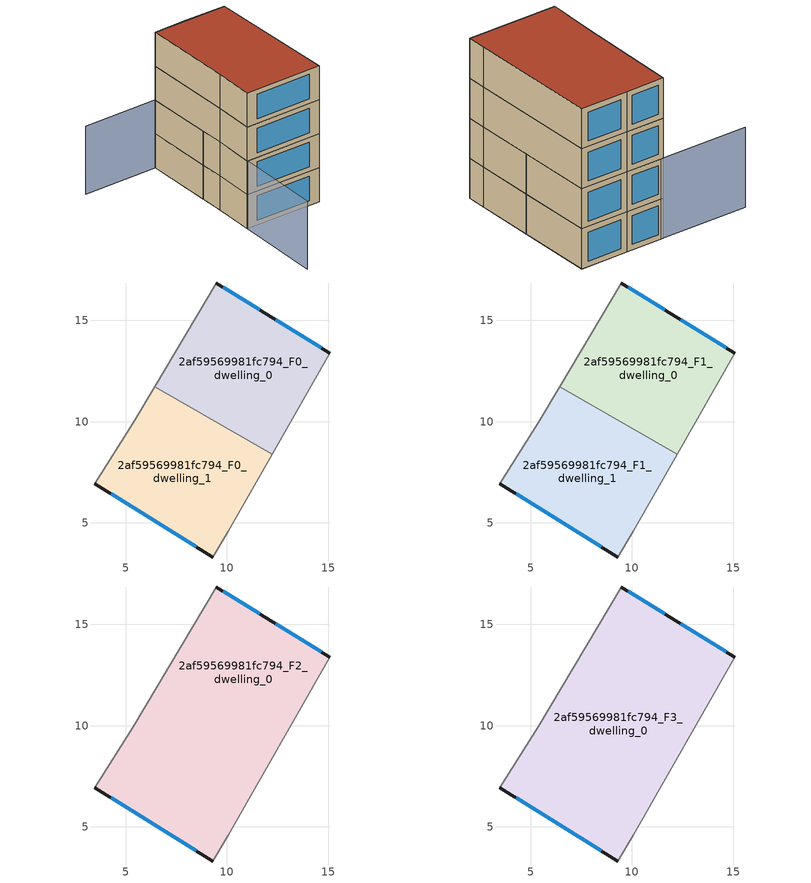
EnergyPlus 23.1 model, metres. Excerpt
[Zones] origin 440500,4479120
2af59569981fc794_F0_dwelling_0
 floor ground (EU_floor_Construction): 12.23,8.4 15.08,13.39 11.98,15.31 9.48,16.85 6.42,11.72 z0
 wall outside (EU_wall_Construction): 9.48,16.85 11.98,15.31 15.08,13.39 z0:3
 wall adiabatic (EU_wall_Construction): 6.42,11.72 9.48,16.85 / 15.08,13.39 12.23,8.4 z0:3
 wall to 2af59569981fc794_F0_dwelling_1 (EU_wall_Construction): 12.23,8.4 6.42,11.72 z0:3
 window (EU_Window_Construction): 9.83,16.64 11.63,15.52 / 12.41,15.04 14.65,13.65 z0.42:2.58
2af59569981fc794_F0_dwelling_1
 floor ground (EU_floor_Construction): 10.06,4.6 12.23,8.4 6.42,11.72 5.37,9.96 3.47,6.94 9.31,3.32 z0
 wall outside (EU_wall_Construction): 9.31,3.32 3.47,6.94 z0:3
 wall adiabatic (EU_wall_Construction): 3.47,6.94 5.37,9.96 6.42,11.72 / 12.23,8.4 10.06,4.6 9.31,3.32 z0:3
 window (EU_Window_Construction): 8.5,3.82 4.28,6.44 z0.42:2.58
2af59569981fc794_F1_dwelling_0
 floor to 2af59569981fc794_F0_dwelling_0 (EU_floor_Construction): 12.23,8.4 15.08,13.39 11.98,15.31 9.48,16.85 6.42,11.72 z3
 wall outside (EU_wall_Construction): 9.48,16.85 11.98,15.31 15.08,13.39 z3:6
 wall adiabatic (EU_wall_Construction): 6.42,11.72 9.48,16.85 / 15.08,13.39 12.23,8.4 z3:6
 wall to 2af59569981fc794_F1_dwelling_1 (EU_wall_Construction): 12.23,8.4 6.42,11.72 z3:6
 window (EU_Window_Construction): 9.83,16.64 11.63,15.52 / 12.41,15.04 14.65,13.65 z3.42:5.58
2af59569981fc794_F1_dwelling_1
 floor to 2af59569981fc794_F0_dwelling_1 (EU_floor_Construction): 10.06,4.6 12.23,8.4 6.42,11.72 5.37,9.96 3.47,6.94 9.31,3.32 z3
 wall outside (EU_wall_Construction): 9.31,3.32 3.47,6.94 z3:6
 wall adiabatic (EU_wall_Construction): 3.47,6.94 5.37,9.96 6.42,11.72 / 12.23,8.4 10.06,4.6 9.31,3.32 z3:6
 window (EU_Window_Construction): 8.5,3.82 4.28,6.44 z3.42:5.58
2af59569981fc794_F2_dwelling_0
 floor to 2af59569981fc794_F1_dwelling_0 (EU_floor_Construction): 12.23,8.4 15.08,13.39 11.98,15.31 9.48,16.85 6.43,11.72 z6
 floor to 2af59569981fc794_F1_dwelling_1 (EU_floor_Construction): 10.06,4.6 12.23,8.4 6.43,11.72 5.37,9.96 3.47,6.94 9.31,3.32 z6
 wall outside (EU_wall_Construction): 9.31,3.32 3.47,6.94 / 9.48,16.85 11.98,15.31 15.08,13.39 z6:9
 wall adiabatic (EU_wall_Construction): 3.47,6.94 5.37,9.96 9.48,16.85 / 15.08,13.39 10.06,4.6 9.31,3.32 z6:9
 window (EU_Window_Construction): 8.5,3.82 4.28,6.44 / 9.83,16.64 11.63,15.52 / 12.41,15.04 14.65,13.65 z6.42:8.58
2af59569981fc794_F3_dwelling_0
 floor to 2af59569981fc794_F2_dwelling_0 (EU_floor_Construction): 10.06,4.6 15.08,13.39 11.98,15.31 9.48,16.85 5.37,9.96 3.47,6.94 9.31,3.32 z9
 wall outside (EU_wall_Construction): 9.31,3.32 3.47,6.94 / 9.48,16.85 11.98,15.31 15.08,13.39 z9:12
 wall adiabatic (EU_wall_Construction): 3.47,6.94 5.37,9.96 9.48,16.85 / 15.08,13.39 10.06,4.6 9.31,3.32 z9:12
 window (EU_Window_Construction): 8.5,3.82 4.28,6.44 / 9.83,16.64 11.63,15.52 / 12.41,15.04 14.65,13.65 z9.42:11.58
 roof outside (EU_roof_Construction): 15.08,13.39 10.06,4.6 9.31,3.32 3.47,6.94 5.37,9.96 9.48,16.85 11.98,15.31 z12
shading: 3.86,20.34 9.62,16.77 / 9.62,16.77 -0.49,0.46 z0:6
[Building]
EU S2 Campaign: North Axis=0; Terrain=City; Solar Distribution=FullExterior
[Site:Location]
Madrid: Latitude=40.5; Longitude=-3.5; Time Zone=1; Elevation=609
[SizingPeriod:WeatherFileDays]
AnnualSizingPeriod: Begin Month=1; Begin Day of Month=1; End Month=12; End Day of Month=31; Day of Week for Start Day=Monday; Use Weather File Daylight Saving Period=No; Use Weather File Rain and Snow Indicators=No
[MATERIAL]
EU_InternalMass_Material: Roughness=MediumRough; Thickness=0.1; Conductivity=1; Density=1800; Specific Heat=900; Thermal Absorptance=0.9; Solar Absorptance=0.7; Visible Absorptance=0.7
[MATERIAL:NOMASS] Roughness=MediumRough; Thermal Absorptance=0.9; Solar Absorptance=0.7; Visible Absorptance=0.7
Name | Thermal Resistance
EU_wall_NoMass | 1.60022
EU_roof_NoMass | 1.57597
EU_floor_NoMass | 0.470652
[WINDOWMATERIAL:SIMPLEGLAZINGSYSTEM]
EU_Window_SimpleGlazing: UFactor=3.28802; Solar Heat Gain Coefficient=0.85; Visible Transmittance=0.85
[CONSTRUCTION]
EU_wall_Construction: EU_wall_NoMass
EU_roof_Construction: EU_roof_NoMass
EU_floor_Construction: EU_floor_NoMass
EU_InternalMass_Construction: EU_InternalMass_Material
EU_Window_Construction: EU_Window_SimpleGlazing
[ZONE] Type=1; Multiplier=1; Ceiling Height=autocalculate; Floor Area=autocalculate; Part of Total Floor Area=Yes
Name | Volume
2af59569981fc794_F0_dwelling_0; 2af59569981fc794_F1_dwelling_0 | 116.648
2af59569981fc794_F2_dwelling_0 | 233.289
2af59569981fc794_F3_dwelling_0 | 233.29
2af59569981fc794_F0_dwelling_1 | 116.645
2af59569981fc794_F1_dwelling_1 | 116.644
[INTERNALMASS] Construction=EU_InternalMass_Construction
Name | Zone or ZoneList | Surface Area
2af59569981fc794_F0_dwelling_0_EU_InternalMass | 2af59569981fc794_F0_dwelling_0 | 38.8828
2af59569981fc794_F0_dwelling_1_EU_InternalMass | 2af59569981fc794_F0_dwelling_1 | 38.8814
2af59569981fc794_F1_dwelling_0_EU_InternalMass | 2af59569981fc794_F1_dwelling_0 | 38.8828
2af59569981fc794_F1_dwelling_1_EU_InternalMass | 2af59569981fc794_F1_dwelling_1 | 38.8814
2af59569981fc794_F2_dwelling_0_EU_InternalMass | 2af59569981fc794_F2_dwelling_0 | 77.7633
2af59569981fc794_F3_dwelling_0_EU_InternalMass | 2af59569981fc794_F3_dwelling_0 | 77.7633
[OTHEREQUIPMENT] Fuel Type=Electricity; Design Level Calculation Method=Watts/Area; Power per Zone Floor Area=1; Fraction Latent=0; Fraction Radiant=0; Fraction Lost=0; Carbon Dioxide Generation Rate=0; EndUse Subcategory=EU_Step8_InternalGains
Name | Zone or ZoneList or Space or SpaceList | Schedule
EU_Step8_InternalGain_2af59569981fc794_F0_dwelling_0_f000 | 2af59569981fc794_F0_dwelling_0 | EU_Step8_GainSchedule_2af59569981fc794_F0_dwelling_0_f000
EU_Step8_InternalGain_2af59569981fc794_F0_dwelling_1_f000 | 2af59569981fc794_F0_dwelling_1 | EU_Step8_GainSchedule_2af59569981fc794_F0_dwelling_1_f000
EU_Step8_InternalGain_2af59569981fc794_F1_dwelling_0_f000 | 2af59569981fc794_F1_dwelling_0 | EU_Step8_GainSchedule_2af59569981fc794_F1_dwelling_0_f000
EU_Step8_InternalGain_2af59569981fc794_F1_dwelling_1_f000 | 2af59569981fc794_F1_dwelling_1 | EU_Step8_GainSchedule_2af59569981fc794_F1_dwelling_1_f000
EU_Step8_InternalGain_2af59569981fc794_F2_dwelling_0_f000 | 2af59569981fc794_F2_dwelling_0 | EU_Step8_GainSchedule_2af59569981fc794_F2_dwelling_0_f000
EU_Step8_InternalGain_2af59569981fc794_F3_dwelling_0_f000 | 2af59569981fc794_F3_dwelling_0 | EU_Step8_GainSchedule_2af59569981fc794_F3_dwelling_0_f000
[ZONEVENTILATION:DESIGNFLOWRATE] Schedule=EU_AlwaysOn; Design Flow Rate Calculation Method=AirChanges/Hour; Air Changes per Hour=0.480704; Ventilation Type=Natural; Fan Pressure Rise=0; Fan Total Efficiency=1; Constant Term Coefficient=1; Temperature Term Coefficient=0; Velocity Term Coefficient=0; Velocity Squared Term Coefficient=0; Minimum Indoor Temperature=-100; Maximum Indoor Temperature=100; Delta Temperature=-100; Minimum Outdoor Temperature=-100; Maximum Outdoor Temperature=100; Maximum Wind Speed=40
Name | Zone or ZoneList or Space or SpaceList
EU_ConstantAir_2af59569981fc794_F0_dwelling_0 | 2af59569981fc794_F0_dwelling_0
EU_ConstantAir_2af59569981fc794_F0_dwelling_1 | 2af59569981fc794_F0_dwelling_1
EU_ConstantAir_2af59569981fc794_F1_dwelling_0 | 2af59569981fc794_F1_dwelling_0
EU_ConstantAir_2af59569981fc794_F1_dwelling_1 | 2af59569981fc794_F1_dwelling_1
EU_ConstantAir_2af59569981fc794_F2_dwelling_0 | 2af59569981fc794_F2_dwelling_0
EU_ConstantAir_2af59569981fc794_F3_dwelling_0 | 2af59569981fc794_F3_dwelling_0
[HVACTEMPLATE:THERMOSTAT] Constant Heating Setpoint=20; Constant Cooling Setpoint=50
EU_HeatOnly_2af59569981fc794_F0_dwelling_0; EU_HeatOnly_2af59569981fc794_F0_dwelling_1; EU_HeatOnly_2af59569981fc794_F1_dwelling_0; EU_HeatOnly_2af59569981fc794_F1_dwelling_1; EU_HeatOnly_2af59569981fc794_F2_dwelling_0; EU_HeatOnly_2af59569981fc794_F3_dwelling_0
[HVACTEMPLATE:ZONE:IDEALLOADSAIRSYSTEM] System Availability Schedule=EU_AlwaysOn; Maximum Heating Supply Air Temperature=50; Minimum Cooling Supply Air Temperature=13; Maximum Heating Supply Air Humidity Ratio=0.0156; Minimum Cooling Supply Air Humidity Ratio=0.0077; Heating Limit=NoLimit; Cooling Limit=NoLimit; Heating Availability Schedule=EU_AlwaysOn; Cooling Availability Schedule=EU_CoolingOff; Dehumidification Control Type=ConstantSensibleHeatRatio; Cooling Sensible Heat Ratio=0.7; Dehumidification Setpoint=60; Humidification Control Type=None; Humidification Setpoint=30; Outdoor Air Method=None; Outdoor Air Flow Rate per Person=0.00944; Outdoor Air Flow Rate per Zone Floor Area=0; Outdoor Air Flow Rate per Zone=0; Demand Controlled Ventilation Type=None; Outdoor Air Economizer Type=NoEconomizer; Heat Recovery Type=None; Sensible Heat Recovery Effectiveness=0.7; Latent Heat Recovery Effectiveness=0.65
Name | Template Thermostat
2af59569981fc794_F0_dwelling_0 | EU_HeatOnly_2af59569981fc794_F0_dwelling_0
2af59569981fc794_F0_dwelling_1 | EU_HeatOnly_2af59569981fc794_F0_dwelling_1
2af59569981fc794_F1_dwelling_0 | EU_HeatOnly_2af59569981fc794_F1_dwelling_0
2af59569981fc794_F1_dwelling_1 | EU_HeatOnly_2af59569981fc794_F1_dwelling_1
2af59569981fc794_F2_dwelling_0 | EU_HeatOnly_2af59569981fc794_F2_dwelling_0
2af59569981fc794_F3_dwelling_0 | EU_HeatOnly_2af59569981fc794_F3_dwelling_0
[SIZING:ZONE] Zone Cooling Design Supply Air Temperature Input Method=SupplyAirTemperature; Zone Cooling Design Supply Air Temperature=13; Zone Heating Design Supply Air Temperature Input Method=SupplyAirTemperature; Zone Heating Design Supply Air Temperature=50; Zone Cooling Design Supply Air Humidity Ratio=0.008; Zone Heating Design Supply Air Humidity Ratio=0.008; Cooling Design Air Flow Method=DesignDay; Cooling Design Air Flow Rate=0; Cooling Minimum Air Flow per Zone Floor Area=0.000762; Cooling Minimum Air Flow=0; Cooling Minimum Air Flow Fraction=0.2; Heating Design Air Flow Method=DesignDay; Heating Design Air Flow Rate=0; Heating Maximum Air Flow per Zone Floor Area=0.002032; Heating Maximum Air Flow=0.141576; Heating Maximum Air Flow Fraction=0.3; Account for Dedicated Outdoor Air System=No; Dedicated Outdoor Air System Control Strategy=NeutralSupplyAir; Dedicated Outdoor Air Low Setpoint Temperature for Design=autosize; Dedicated Outdoor Air High Setpoint Temperature for Design=autosize; Zone Load Sizing Method=Sensible Load Only No Latent Load; Zone Latent Cooling Design Supply Air Humidity Ratio Input Method=HumidityRatioDifference; Zone Cooling Design Supply Air Humidity Ratio Difference=0.005; Zone Latent Heating Design Supply Air Humidity Ratio Input Method=HumidityRatioDifference; Zone Humidification Design Supply Air Humidity Ratio Difference=0.005
2af59569981fc794_F0_dwelling_0; 2af59569981fc794_F0_dwelling_1; 2af59569981fc794_F1_dwelling_0; 2af59569981fc794_F1_dwelling_1; 2af59569981fc794_F2_dwelling_0; 2af59569981fc794_F3_dwelling_0
[SCHEDULE:CONSTANT]
Name | Hourly Value
EU_AlwaysOn | 1
EU_CoolingOff | 0
[SCHEDULE:FILE] Column Number=1; Rows to Skip at Top=0; Number of Hours of Data=8760; Column Separator=Comma; Interpolate to Timestep=No; Minutes per Item=60; Adjust Schedule for Daylight Savings=Yes
Name | File
EU_Step8_GainSchedule_2af59569981fc794_F0_dwelling_0_f000 | ../../schedules/2af59569981fc794/2af59569981fc794_F0_dwelling_0_f000_gain.csv
EU_Step8_GainSchedule_2af59569981fc794_F0_dwelling_1_f000 | ../../schedules/2af59569981fc794/2af59569981fc794_F0_dwelling_1_f000_gain.csv
EU_Step8_GainSchedule_2af59569981fc794_F1_dwelling_0_f000 | ../../schedules/2af59569981fc794/2af59569981fc794_F1_dwelling_0_f000_gain.csv
EU_Step8_GainSchedule_2af59569981fc794_F1_dwelling_1_f000 | ../../schedules/2af59569981fc794/2af59569981fc794_F1_dwelling_1_f000_gain.csv
EU_Step8_GainSchedule_2af59569981fc794_F2_dwelling_0_f000 | ../../schedules/2af59569981fc794/2af59569981fc794_F2_dwelling_0_f000_gain.csv
EU_Step8_GainSchedule_2af59569981fc794_F3_dwelling_0_f000 | ../../schedules/2af59569981fc794/2af59569981fc794_F3_dwelling_0_f000_gain.csv
